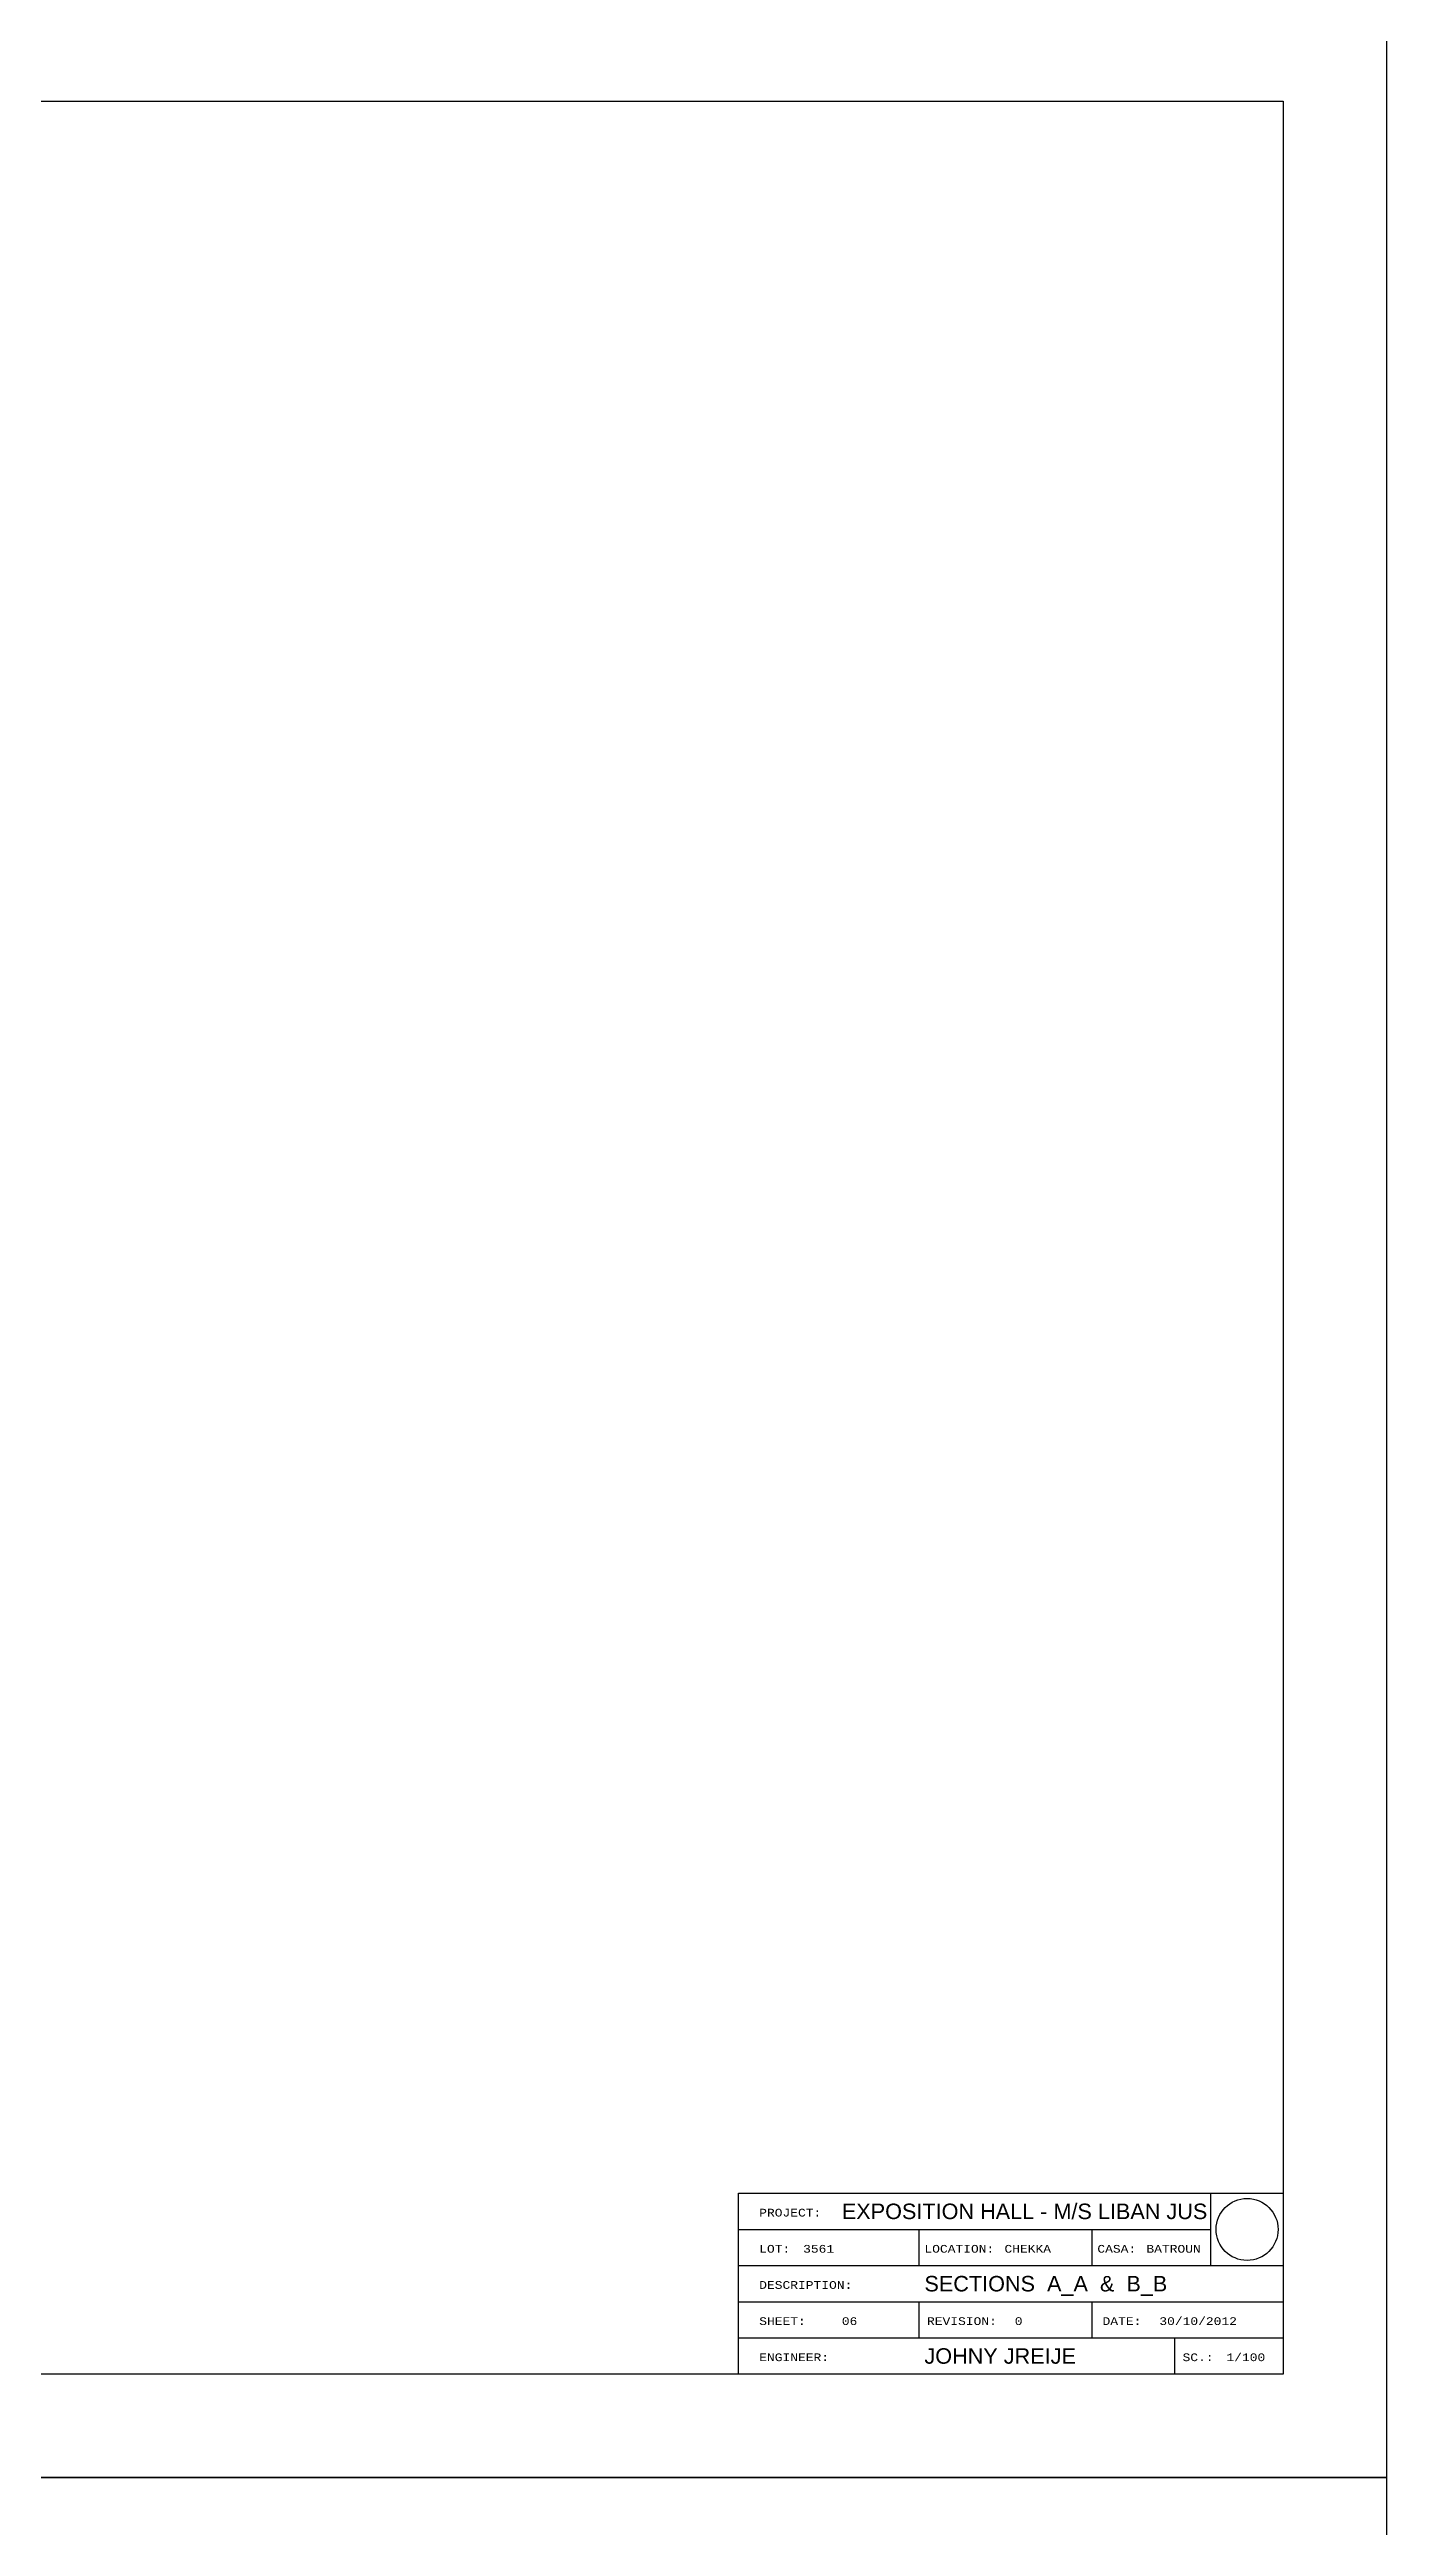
# Model space of a CAD drawing. Header units: metres. Extents: x -353217 to -351774, y -68080 to -67552.
# Drawn here: x -352429.17 to -352403.27, y -68032.83 to -67984.88 of the extents above; entities that cross this region are included whole.
import ezdxf

# ---------------------------------------------------------------- set-up
doc = ezdxf.new("R2010")
doc.units = ezdxf.units.M
doc.header["$MEASUREMENT"] = 0
for name, color, linetype in [('CADRE', 8, 'Continuous'), ('CONTOUR', 4, 'Continuous'), ('Dim', 40, 'Continuous')]:
    doc.layers.add(name, color=color, linetype=linetype)
doc.styles.add('STYLE1', font='swissi.ttf', dxfattribs={"height": 0.3})
doc.styles.add('STYLE2', font='cour.ttf', dxfattribs={"height": 0.15})

msp = doc.modelspace()

# ---------------------------------------------------------------- linework, layer by layer
at = {"layer": 'CADRE', "color": 6}
for p, q in [((-352415.8198491, -68029.8752964), (-352415.8198491, -68026.3752964)), ((-352415.8198491, -68026.3752964), (-352405.2698072, -68026.3752964)), ((-352406.6698491, -68027.7752964), (-352406.6698491, -68026.3752964)), ((-352415.8198491, -68027.0752964), (-352406.6698491, -68027.0752964)), ((-352412.3198072, -68027.7752964), (-352412.3198072, -68027.0752964)), ((-352408.9698072, -68027.7752964), (-352408.9698072, -68027.0752964)), ((-352415.8198491, -68027.7752964), (-352405.2698072, -68027.7752964)), ((-352415.8198491, -68028.4752964), (-352405.2698072, -68028.4752964)), ((-352412.3198072, -68029.1752964), (-352412.3198072, -68028.4752964)), ((-352408.9698072, -68029.1752964), (-352408.9698072, -68028.4752964)), ((-352415.8198491, -68029.1752964), (-352405.2698072, -68029.1752964)), ((-352407.3698072, -68029.8752964), (-352407.3698072, -68029.1752964))]:
    msp.add_line(p, q, dxfattribs=at)
at = {"layer": 'CONTOUR'}
msp.add_circle((-352405.9698491, -68027.0752964), 0.6, dxfattribs=at)
at = {"layer": 'Dim'}
for points in [[(-352496.2698072, -67983.8752964), (-352403.2698072, -67983.8752964), (-352403.2698072, -68031.8752964), (-352496.2698072, -68031.8752964)], [(-352494.2698072, -67985.8752964), (-352405.2698072, -67985.8752964), (-352405.2698072, -68029.8752964), (-352494.2698072, -68029.8752964)], [(-352496.2698072, -68031.8752964), (-352403.2698072, -68031.8752964), (-352403.2698072, -68079.8752964), (-352496.2698072, -68079.8752964)]]:
    msp.add_lwpolyline(points, close=True, dxfattribs=at)

# ---------------------------------------------------------------- texts
at = {"layer": 'CADRE', "color": 6}
for s, height, style, p in [('EXPOSITION HALL - M/S LIBAN JUS  ', 0.3, 'STYLE1', (-352413.8198491, -68026.8752964)), ('3561', 0.15, 'STYLE2', (-352414.5698491, -68027.5252964)), ('CHEKKA', 0.15, 'STYLE2', (-352410.6698491, -68027.5252964)), ('BATROUN', 0.15, 'STYLE2', (-352407.9198491, -68027.5252964)), ('SECTIONS  A_A  &  B_B', 0.3, 'STYLE1', (-352412.2198491, -68028.2752964)), ('06', 0.15, 'STYLE2', (-352413.8198491, -68028.9252964)), ('0', 0.15, 'STYLE2', (-352410.4698491, -68028.9252964)), ('30/10/2012', 0.15, 'STYLE2', (-352407.6698491, -68028.9252964)), ('JOHNY JREIJE', 0.3, 'STYLE1', (-352412.2198491, -68029.6752964)), ('1/100', 0.15, 'STYLE2', (-352406.3698491, -68029.6252964))]:
    msp.add_text(s, height=height, dxfattribs=dict(at, style=style)).set_placement(p)
at = {"layer": 'CADRE', "color": 2, "style": 'STYLE2'}
for s, p in [('PROJECT:', (-352415.4198491, -68026.8252964)), ('LOT:', (-352415.4198491, -68027.5252964)), ('LOCATION:', (-352412.2198491, -68027.5252964)), ('CASA:', (-352408.8698491, -68027.5252964)), ('DESCRIPTION:', (-352415.4198491, -68028.2252964)), ('SHEET:', (-352415.4198491, -68028.9252964)), ('REVISION:', (-352412.1698491, -68028.9252964)), ('DATE:', (-352408.7698491, -68028.9252964)), ('ENGINEER:', (-352415.4198491, -68029.6252964)), ('SC.:', (-352407.2198491, -68029.6252964))]:
    msp.add_text(s, height=0.15, dxfattribs=at).set_placement(p)

doc.saveas('drawing.dxf')
